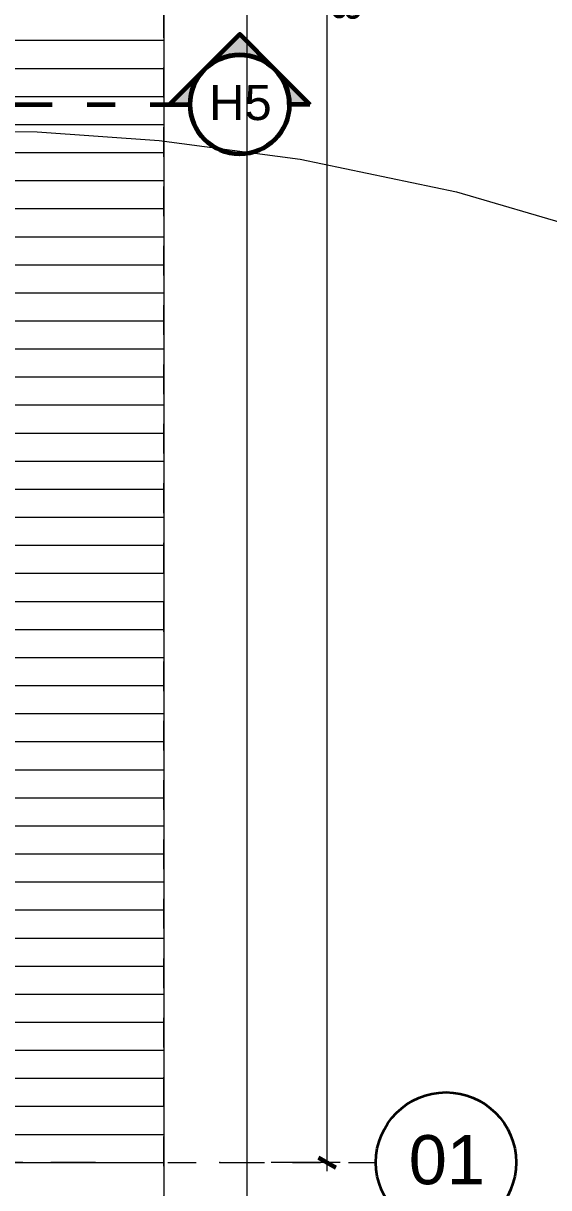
# Model space of a CAD drawing. Header units: metres. Extents: x 48 to 635, y -15 to 39.
# Drawn here: x 74.677 to 76.551, y 6.365 to 10.516 of the extents above; entities that cross this region are included whole.
import ezdxf

# ---------------------------------------------------------------- set-up
doc = ezdxf.new("R2010")
doc.units = ezdxf.units.M
doc.header["$MEASUREMENT"] = 0
for name, pattern in [('Dashed', [0.211667, 0.105833, -0.105833]), ('Dot & Dashed', [0.335139, 0.15875, -0.088194, 0, -0.088194]), ('Linea punta', [0.85, 0.6, -0.125, 0, -0.125])]:
    doc.linetypes.add(name, pattern=pattern)
for name, color, linetype in [('Dimensioning - General', 7, 'Continuous'), ('Interior - Furniture', 7, 'Continuous'), ('Marker - Section', 7, 'Continuous'), ('Shell - Roof', 7, 'Continuous'), ('Structural - Grid', 7, 'Continuous')]:
    doc.layers.add(name, color=color, linetype=linetype)
doc.styles.add('GENERATED_STYLE_1', font='')
doc.styles.get('GENERATED_STYLE_1').set_extended_font_data('Arial')
doc.dimstyles.new('GENERATED_STYLE__1', dxfattribs={"dimtxt": 0.1, "dimasz": 0.0475, "dimexe": 0.18, "dimexo": 0.2, "dimgap": 0.09, "dimtad": 3, "dimzin": 0, "dimdsep": 46, "dimtxsty": 'GENERATED_STYLE_1', "dimblk": 'ARROWHEAD_2', "dimblk1": 'ARROWHEAD_2', "dimblk2": 'ARROWHEAD_2', "dimcen": 0.09, "dimclrd": 256, "dimclre": 256, "dimclrt": 5, "dimazin": 0, "dimtfac": 1, "dimtdec": 4, "dimtmove": 0, "dimatfit": 3, "dimfxl": 1, "dimtolj": 1, "dimtzin": 0, "dimarcsym": 0})

# ---------------------------------------------------------------- blocks, each defined once
blk = doc.blocks.new('*D2')
at = {"layer": 'Dimensioning - General', "color": 151, "linetype": 'Continuous', "lineweight": 20, "true_color": 0x80c2ff}
for p, q in [((75.8076, 14.8601), (75.5607, 14.8601)), ((75.7607, 6.455), (75.7607, 14.8601)), ((75.8076, 6.455), (75.5607, 6.455)), ((75.7607, 6.4245), (75.7607, 6.455))]:
    blk.add_line(p, q, dxfattribs=at)
at = {"layer": 'Dimensioning - General', "color": 7, "linetype": 'Continuous', "lineweight": 60}
for p, q in [((75.7294, 14.8781), (75.7919, 14.842)), ((75.7294, 6.4731), (75.7919, 6.437))]:
    blk.add_line(p, q, dxfattribs=at)
at = {"layer": 'Dimensioning - General', "color": 5, "lineweight": 25, "insert": (75.8807, 10.5245), "char_height": 0.1, "attachment_point": 7, "rotation": 90, "style": 'GENERATED_STYLE_1'}
blk.add_mtext('\\A1;{\\pql;\\fArial|b0|i0|c0|p34;8.41}', dxfattribs=at)
blk = doc.blocks.new('ARROWHEAD_2')
at = {"color": 0, "linetype": 'Continuous', "lineweight": 0}
for p, q in [((0, 0), (-1, 0)), ((-0.378, -0.655), (0.378, 0.655))]:
    blk.add_line(p, q, dxfattribs=at)
blk = doc.blocks.new('*D14')
at = {"layer": 'Dimensioning - General', "color": 151, "linetype": 'Continuous', "lineweight": 20, "true_color": 0x80c2ff}
for p, q in [((75.5225, 17.0224), (75.2756, 17.0224)), ((75.4756, 5.8951), (75.4756, 17.0224)), ((75.5225, 5.8951), (75.2756, 5.8951)), ((75.4756, 5.8645), (75.4756, 5.8951))]:
    blk.add_line(p, q, dxfattribs=at)
at = {"layer": 'Dimensioning - General', "color": 7, "linetype": 'Continuous', "lineweight": 60}
for p, q in [((75.4444, 17.0404), (75.5069, 17.0043)), ((75.4444, 5.9131), (75.5069, 5.8771))]:
    blk.add_line(p, q, dxfattribs=at)
at = {"layer": 'Dimensioning - General', "color": 5, "lineweight": 25, "insert": (75.5956, 11.2928), "char_height": 0.1, "attachment_point": 7, "rotation": 90, "style": 'GENERATED_STYLE_1'}
blk.add_mtext('\\A1;{\\pql;\\fArial|b0|i0|c0|p34;11.13}', dxfattribs=at)
blk = doc.blocks.new('*X20')
at = {"layer": 'Shell - Roof', "color": 23, "linetype": 'Continuous', "lineweight": 13, "true_color": 0xbf8080}
for p, q in [((74.602, 10.4551), (74.8482, 10.4551)), ((74.602, 10.4551), (74.8482, 10.4551)), ((74.8482, 10.4551), (75.0944, 10.4551)), ((74.8482, 10.4551), (75.0944, 10.4551)), ((75.0944, 10.4551), (75.1785, 10.4551)), ((75.0944, 10.4551), (75.1785, 10.4551)), ((74.602, 10.3551), (74.8482, 10.3551)), ((74.602, 10.3551), (74.8482, 10.3551)), ((74.8482, 10.3551), (75.0944, 10.3551)), ((74.8482, 10.3551), (75.0944, 10.3551)), ((75.0944, 10.3551), (75.1785, 10.3551)), ((75.0944, 10.3551), (75.1785, 10.3551)), ((74.602, 10.2551), (74.8482, 10.2551)), ((74.602, 10.2551), (74.8482, 10.2551)), ((74.8482, 10.2551), (75.0944, 10.2551)), ((74.8482, 10.2551), (75.0944, 10.2551)), ((75.0944, 10.2551), (75.1785, 10.2551)), ((75.0944, 10.2551), (75.1785, 10.2551)), ((74.602, 10.1551), (74.8482, 10.1551)), ((74.602, 10.1551), (74.8482, 10.1551)), ((74.8482, 10.1551), (75.0944, 10.1551)), ((74.8482, 10.1551), (75.0944, 10.1551)), ((75.0944, 10.1551), (75.1785, 10.1551)), ((75.0944, 10.1551), (75.1785, 10.1551)), ((74.602, 10.0551), (74.8482, 10.0551)), ((74.602, 10.0551), (74.8482, 10.0551)), ((74.8482, 10.0551), (75.0944, 10.0551)), ((74.8482, 10.0551), (75.0944, 10.0551)), ((75.0944, 10.0551), (75.1785, 10.0551)), ((75.0944, 10.0551), (75.1785, 10.0551)), ((74.602, 9.9551), (74.8482, 9.9551)), ((74.602, 9.9551), (74.8482, 9.9551)), ((74.8482, 9.9551), (75.0944, 9.9551)), ((74.8482, 9.9551), (75.0944, 9.9551)), ((75.0944, 9.9551), (75.1785, 9.9551)), ((75.0944, 9.9551), (75.1785, 9.9551)), ((74.602, 9.8551), (74.8482, 9.8551)), ((74.602, 9.8551), (74.8482, 9.8551)), ((74.8482, 9.8551), (75.0944, 9.8551)), ((74.8482, 9.8551), (75.0944, 9.8551)), ((75.0944, 9.8551), (75.1785, 9.8551)), ((75.0944, 9.8551), (75.1785, 9.8551)), ((74.602, 9.7551), (74.8482, 9.7551)), ((74.602, 9.7551), (74.8482, 9.7551)), ((74.8482, 9.7551), (75.0944, 9.7551)), ((74.8482, 9.7551), (75.0944, 9.7551)), ((75.0944, 9.7551), (75.1785, 9.7551)), ((75.0944, 9.7551), (75.1785, 9.7551)), ((74.602, 9.6551), (74.8482, 9.6551)), ((74.602, 9.6551), (74.8482, 9.6551)), ((74.8482, 9.6551), (75.0944, 9.6551)), ((74.8482, 9.6551), (75.0944, 9.6551)), ((75.0944, 9.6551), (75.1785, 9.6551)), ((75.0944, 9.6551), (75.1785, 9.6551)), ((74.602, 9.5551), (74.8482, 9.5551)), ((74.602, 9.5551), (74.8482, 9.5551)), ((74.8482, 9.5551), (75.0944, 9.5551)), ((74.8482, 9.5551), (75.0944, 9.5551)), ((75.0944, 9.5551), (75.1785, 9.5551)), ((75.0944, 9.5551), (75.1785, 9.5551)), ((74.602, 9.4551), (74.8482, 9.4551)), ((74.602, 9.4551), (74.8482, 9.4551)), ((74.8482, 9.4551), (75.0944, 9.4551)), ((74.8482, 9.4551), (75.0944, 9.4551)), ((75.0944, 9.4551), (75.1785, 9.4551)), ((75.0944, 9.4551), (75.1785, 9.4551)), ((74.602, 9.3551), (74.8482, 9.3551)), ((74.602, 9.3551), (74.8482, 9.3551)), ((74.8482, 9.3551), (75.0944, 9.3551)), ((74.8482, 9.3551), (75.0944, 9.3551)), ((75.0944, 9.3551), (75.1785, 9.3551)), ((75.0944, 9.3551), (75.1785, 9.3551)), ((74.602, 9.2551), (74.8482, 9.2551)), ((74.602, 9.2551), (74.8482, 9.2551)), ((74.8482, 9.2551), (75.0944, 9.2551)), ((74.8482, 9.2551), (75.0944, 9.2551)), ((75.0944, 9.2551), (75.1785, 9.2551)), ((75.0944, 9.2551), (75.1785, 9.2551)), ((74.602, 9.1551), (74.8482, 9.1551)), ((74.602, 9.1551), (74.8482, 9.1551)), ((74.8482, 9.1551), (75.0944, 9.1551)), ((74.8482, 9.1551), (75.0944, 9.1551)), ((75.0944, 9.1551), (75.1785, 9.1551)), ((75.0944, 9.1551), (75.1785, 9.1551)), ((74.602, 9.0551), (74.8482, 9.0551)), ((74.602, 9.0551), (74.8482, 9.0551)), ((74.8482, 9.0551), (75.0944, 9.0551)), ((74.8482, 9.0551), (75.0944, 9.0551)), ((75.0944, 9.0551), (75.1785, 9.0551)), ((75.0944, 9.0551), (75.1785, 9.0551)), ((74.602, 8.9551), (74.8482, 8.9551)), ((74.602, 8.9551), (74.8482, 8.9551)), ((74.8482, 8.9551), (75.0944, 8.9551)), ((74.8482, 8.9551), (75.0944, 8.9551)), ((75.0944, 8.9551), (75.1785, 8.9551)), ((75.0944, 8.9551), (75.1785, 8.9551)), ((74.602, 8.8551), (74.8482, 8.8551)), ((74.602, 8.8551), (74.8482, 8.8551)), ((74.8482, 8.8551), (75.0944, 8.8551)), ((74.8482, 8.8551), (75.0944, 8.8551)), ((75.0944, 8.8551), (75.1785, 8.8551)), ((75.0944, 8.8551), (75.1785, 8.8551)), ((74.602, 8.7551), (74.8482, 8.7551)), ((74.602, 8.7551), (74.8482, 8.7551)), ((74.8482, 8.7551), (75.0944, 8.7551)), ((74.8482, 8.7551), (75.0944, 8.7551)), ((75.0944, 8.7551), (75.1785, 8.7551)), ((75.0944, 8.7551), (75.1785, 8.7551)), ((74.602, 8.6551), (74.8482, 8.6551)), ((74.602, 8.6551), (74.8482, 8.6551)), ((74.8482, 8.6551), (75.0944, 8.6551)), ((74.8482, 8.6551), (75.0944, 8.6551)), ((75.0944, 8.6551), (75.1785, 8.6551)), ((75.0944, 8.6551), (75.1785, 8.6551)), ((74.602, 8.5551), (74.8482, 8.5551)), ((74.602, 8.5551), (74.8482, 8.5551)), ((74.8482, 8.5551), (75.0944, 8.5551)), ((74.8482, 8.5551), (75.0944, 8.5551)), ((75.0944, 8.5551), (75.1785, 8.5551)), ((75.0944, 8.5551), (75.1785, 8.5551)), ((74.602, 8.4551), (74.8482, 8.4551)), ((74.602, 8.4551), (74.8482, 8.4551)), ((74.8482, 8.4551), (75.0944, 8.4551)), ((74.8482, 8.4551), (75.0944, 8.4551)), ((75.0944, 8.4551), (75.1785, 8.4551)), ((75.0944, 8.4551), (75.1785, 8.4551)), ((74.602, 8.3551), (74.8482, 8.3551)), ((74.602, 8.3551), (74.8482, 8.3551)), ((74.8482, 8.3551), (75.0944, 8.3551)), ((74.8482, 8.3551), (75.0944, 8.3551)), ((75.0944, 8.3551), (75.1785, 8.3551)), ((75.0944, 8.3551), (75.1785, 8.3551)), ((74.602, 8.2551), (74.8482, 8.2551)), ((74.602, 8.2551), (74.8482, 8.2551)), ((74.8482, 8.2551), (75.0944, 8.2551)), ((74.8482, 8.2551), (75.0944, 8.2551)), ((75.0944, 8.2551), (75.1785, 8.2551)), ((75.0944, 8.2551), (75.1785, 8.2551)), ((74.602, 8.1551), (74.8482, 8.1551)), ((74.602, 8.1551), (74.8482, 8.1551)), ((74.8482, 8.1551), (75.0944, 8.1551)), ((74.8482, 8.1551), (75.0944, 8.1551)), ((75.0944, 8.1551), (75.1785, 8.1551)), ((75.0944, 8.1551), (75.1785, 8.1551)), ((74.602, 8.0551), (74.8482, 8.0551)), ((74.602, 8.0551), (74.8482, 8.0551)), ((74.8482, 8.0551), (75.0944, 8.0551)), ((74.8482, 8.0551), (75.0944, 8.0551)), ((75.0944, 8.0551), (75.1785, 8.0551)), ((75.0944, 8.0551), (75.1785, 8.0551)), ((74.602, 7.9551), (74.8482, 7.9551)), ((74.602, 7.9551), (74.8482, 7.9551)), ((74.8482, 7.9551), (75.0944, 7.9551)), ((74.8482, 7.9551), (75.0944, 7.9551)), ((75.0944, 7.9551), (75.1785, 7.9551)), ((75.0944, 7.9551), (75.1785, 7.9551)), ((74.602, 7.8551), (74.8482, 7.8551)), ((74.602, 7.8551), (74.8482, 7.8551)), ((74.8482, 7.8551), (75.0944, 7.8551)), ((74.8482, 7.8551), (75.0944, 7.8551)), ((75.0944, 7.8551), (75.1785, 7.8551)), ((75.0944, 7.8551), (75.1785, 7.8551)), ((74.602, 7.7551), (74.8482, 7.7551)), ((74.602, 7.7551), (74.8482, 7.7551)), ((74.8482, 7.7551), (75.0944, 7.7551)), ((74.8482, 7.7551), (75.0944, 7.7551)), ((75.0944, 7.7551), (75.1785, 7.7551)), ((75.0944, 7.7551), (75.1785, 7.7551)), ((74.602, 7.6551), (74.8482, 7.6551)), ((74.602, 7.6551), (74.8482, 7.6551)), ((74.8482, 7.6551), (75.0944, 7.6551)), ((74.8482, 7.6551), (75.0944, 7.6551)), ((75.0944, 7.6551), (75.1785, 7.6551)), ((75.0944, 7.6551), (75.1785, 7.6551)), ((74.602, 7.5551), (74.8482, 7.5551)), ((74.602, 7.5551), (74.8482, 7.5551)), ((74.8482, 7.5551), (75.0944, 7.5551)), ((74.8482, 7.5551), (75.0944, 7.5551)), ((75.0944, 7.5551), (75.1785, 7.5551)), ((75.0944, 7.5551), (75.1785, 7.5551)), ((74.602, 7.4551), (74.8482, 7.4551)), ((74.602, 7.4551), (74.8482, 7.4551)), ((74.8482, 7.4551), (75.0944, 7.4551)), ((74.8482, 7.4551), (75.0944, 7.4551)), ((75.0944, 7.4551), (75.1785, 7.4551)), ((75.0944, 7.4551), (75.1785, 7.4551)), ((74.602, 7.3551), (74.8482, 7.3551)), ((74.602, 7.3551), (74.8482, 7.3551)), ((74.8482, 7.3551), (75.0944, 7.3551)), ((74.8482, 7.3551), (75.0944, 7.3551)), ((75.0944, 7.3551), (75.1785, 7.3551)), ((75.0944, 7.3551), (75.1785, 7.3551)), ((74.602, 7.2551), (74.8482, 7.2551)), ((74.602, 7.2551), (74.8482, 7.2551)), ((74.8482, 7.2551), (75.0944, 7.2551)), ((74.8482, 7.2551), (75.0944, 7.2551)), ((75.0944, 7.2551), (75.1785, 7.2551)), ((75.0944, 7.2551), (75.1785, 7.2551)), ((74.602, 7.1551), (74.8482, 7.1551)), ((74.602, 7.1551), (74.8482, 7.1551)), ((74.8482, 7.1551), (75.0944, 7.1551)), ((74.8482, 7.1551), (75.0944, 7.1551)), ((75.0944, 7.1551), (75.1785, 7.1551)), ((75.0944, 7.1551), (75.1785, 7.1551)), ((74.602, 7.0551), (74.8482, 7.0551)), ((74.602, 7.0551), (74.8482, 7.0551)), ((74.8482, 7.0551), (75.0944, 7.0551)), ((74.8482, 7.0551), (75.0944, 7.0551)), ((75.0944, 7.0551), (75.1785, 7.0551)), ((75.0944, 7.0551), (75.1785, 7.0551)), ((74.602, 6.9551), (74.8482, 6.9551)), ((74.602, 6.9551), (74.8482, 6.9551)), ((74.8482, 6.9551), (75.0944, 6.9551)), ((74.8482, 6.9551), (75.0944, 6.9551)), ((75.0944, 6.9551), (75.1785, 6.9551)), ((75.0944, 6.9551), (75.1785, 6.9551)), ((74.602, 6.8551), (74.8482, 6.8551)), ((74.602, 6.8551), (74.8482, 6.8551)), ((74.8482, 6.8551), (75.0944, 6.8551)), ((74.8482, 6.8551), (75.0944, 6.8551)), ((75.0944, 6.8551), (75.1785, 6.8551)), ((75.0944, 6.8551), (75.1785, 6.8551)), ((74.602, 6.7551), (74.8482, 6.7551)), ((74.602, 6.7551), (74.8482, 6.7551)), ((74.8482, 6.7551), (75.0944, 6.7551)), ((74.8482, 6.7551), (75.0944, 6.7551)), ((75.0944, 6.7551), (75.1785, 6.7551)), ((75.0944, 6.7551), (75.1785, 6.7551)), ((74.602, 6.6551), (74.8482, 6.6551)), ((74.602, 6.6551), (74.8482, 6.6551)), ((74.8482, 6.6551), (75.0944, 6.6551)), ((74.8482, 6.6551), (75.0944, 6.6551)), ((75.0944, 6.6551), (75.1785, 6.6551)), ((75.0944, 6.6551), (75.1785, 6.6551)), ((74.602, 6.5551), (74.8482, 6.5551)), ((74.602, 6.5551), (74.8482, 6.5551)), ((74.8482, 6.5551), (75.0944, 6.5551)), ((74.8482, 6.5551), (75.0944, 6.5551)), ((75.0944, 6.5551), (75.1785, 6.5551)), ((75.0944, 6.5551), (75.1785, 6.5551)), ((74.602, 6.4551), (74.8482, 6.4551)), ((74.602, 6.4551), (74.8482, 6.4551)), ((74.8482, 6.4551), (75.0944, 6.4551)), ((74.8482, 6.4551), (75.0944, 6.4551)), ((75.0944, 6.4551), (75.1785, 6.4551)), ((75.0944, 6.4551), (75.1785, 6.4551))]:
    blk.add_line(p, q, dxfattribs=at)

msp = doc.modelspace()

# ---------------------------------------------------------------- hatches: boundary and pattern name
at = {"layer": 'Marker - Section', "linetype": 'Continuous', "lineweight": 0, "true_color": 0x000000}
for points in [[(75.574, 10.3514), (75.449, 10.4764), (75.324, 10.3514, -0.414214)], [(75.199, 10.2264), (75.2722, 10.2264, -0.198912), (75.324, 10.3514)], [(75.699, 10.2264), (75.574, 10.3514, -0.198912), (75.6258, 10.2264)]]:
    msp.add_hatch(color=18, dxfattribs=at).paths.add_polyline_path(points)

# ---------------------------------------------------------------- linework, layer by layer
at = {"layer": 'Interior - Furniture', "color": 8, "linetype": 'Dashed', "lineweight": 13}
msp.add_line((75.1785, 6.2301), (75.1785, 22.3624), dxfattribs=at)
at = {"layer": 'Interior - Furniture', "color": 7, "linetype": 'Continuous', "lineweight": 13}
for p, q in [((74.371, 10.1336), (74.7267, 10.1283)), ((74.7267, 10.1283), (75.162, 10.0982)), ((75.162, 10.0982), (75.6643, 10.0313)), ((75.6643, 10.0313), (76.2214, 9.9155)), ((76.2214, 9.9155), (76.8207, 9.7388))]:
    msp.add_line(p, q, dxfattribs=at)
at = {"layer": 'Marker - Section', "color": 7, "linetype": 'Linea punta', "lineweight": 60}
msp.add_line((57.0802, 10.2264), (75.199, 10.2264), dxfattribs=at)
at = {"layer": 'Marker - Section', "color": 7, "linetype": 'Continuous', "lineweight": 60, "flags": 128}
for points in [[(75.574, 10.3514, 0.414214), (75.324, 10.3514), (75.449, 10.4764)], [(75.199, 10.2264), (75.2722, 10.2264, -0.198912), (75.324, 10.3514)], [(75.699, 10.2264), (75.6258, 10.2264, 0.198912), (75.574, 10.3514)]]:
    msp.add_lwpolyline(points, format="xyb", close=True, dxfattribs=at)
at = {"layer": 'Marker - Section', "color": 7, "linetype": 'Continuous', "lineweight": 60}
msp.add_circle((75.449, 10.2264), 0.1768, dxfattribs=at)
at = {"layer": 'Shell - Roof', "color": 23, "linetype": 'Continuous', "lineweight": 13, "true_color": 0xbf8080, "flags": 128}
msp.add_lwpolyline([(75.1785, 17.5224), (75.1785, 5.8951)], dxfattribs=at)
at = {"layer": 'Structural - Grid', "color": 104, "linetype": 'Dot & Dashed', "lineweight": 13, "true_color": 0x029e21}
for p, q in [((74.9345, 6.455), (74.3785, 6.455)), ((74.9345, 6.455), (75.3785, 6.455)), ((75.3785, 6.455), (75.9345, 6.455))]:
    msp.add_line(p, q, dxfattribs=at)
at = {"layer": 'Structural - Grid', "color": 7, "linetype": 'Continuous', "lineweight": 35}
msp.add_circle((76.1845, 6.455), 0.25, dxfattribs=at)
at = {"layer": 'Structural - Grid', "color": 104, "linetype": 'Dot & Dashed', "lineweight": 13, "true_color": 0x029e21}
msp.add_point((75.3785, 6.455), dxfattribs=at)
msp.add_point((75.3785, 6.455), dxfattribs=at)

# ---------------------------------------------------------------- block references
at = {"layer": 'Shell - Roof', "color": 23, "linetype": 'Continuous', "lineweight": 13, "true_color": 0xbf8080}
msp.add_blockref('*X20', (0, 0), dxfattribs=at)

# ---------------------------------------------------------------- texts
at = {"layer": 'Marker - Section', "color": 7, "lineweight": 60, "insert": (75.3399, 10.169), "char_height": 0.125, "attachment_point": 7, "style": 'GENERATED_STYLE_1'}
msp.add_mtext('\\A1;{\\pql;\\pt0;\\fArial|b0|i0|c0|p34;H5}', dxfattribs=at)
at = {"layer": 'Structural - Grid', "color": 7, "lineweight": 13, "insert": (76.0517, 6.4636), "char_height": 0.175, "attachment_point": 4, "style": 'GENERATED_STYLE_1'}
msp.add_mtext('\\A1;{\\pql;\\pt0;\\fArial|b0|i0|c0|p34;01}', dxfattribs=at)

# ---------------------------------------------------------------- dimensions: what is measured, and where the dimension line sits
at = {"layer": 'Dimensioning - General', "color": 151, "linetype": 'Continuous', "lineweight": 20, "true_color": 0x80c2ff}
for base, p1, p2, picture, middle in [((75.4756, 17.0224), (75.1785, 5.8951), (75.1785, 17.0224), '*D14', (75.5456, 11.4608)), ((75.7607, 14.8601), (75.3785, 6.455), (75.3785, 14.8601), '*D2', (75.8307, 10.6544))]:
    dim = msp.add_linear_dim(base=base, p1=p1, p2=p2, angle=90, dimstyle='GENERATED_STYLE__1', dxfattribs=at)
    dim.commit()
    dim.dimension.update_dxf_attribs({"geometry": picture, "text_midpoint": middle, "dimtype": 160, "text_rotation": 90})

doc.saveas('drawing.dxf')
